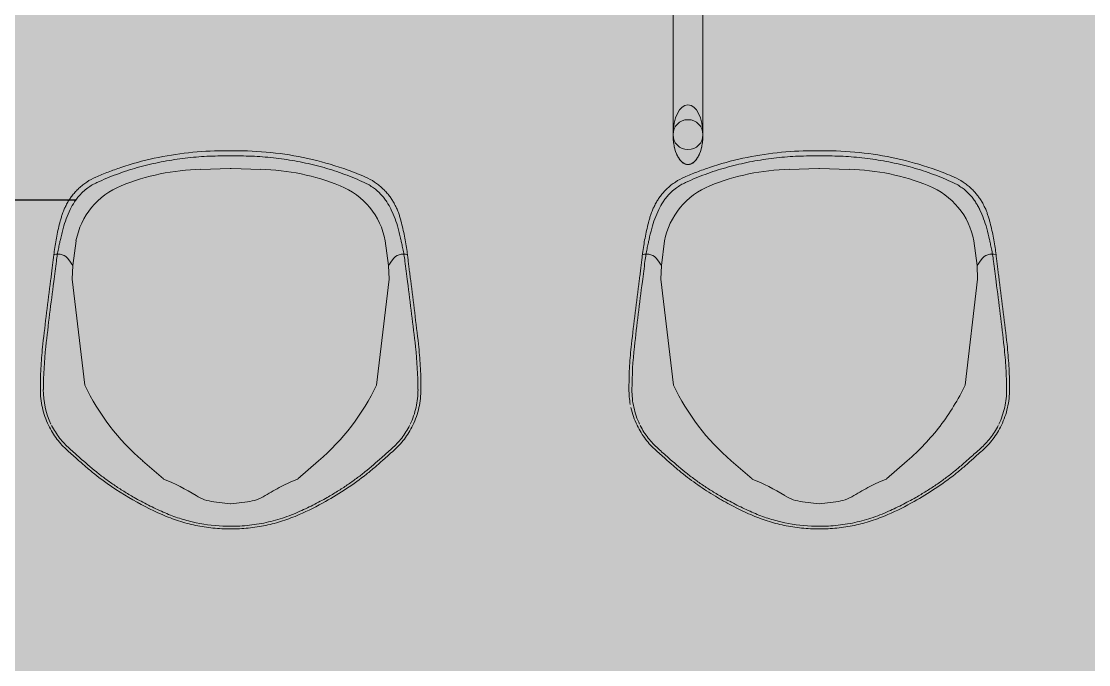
# Model space of a CAD drawing. Header units: millimetres. Extents: x -57519 to 497916, y -349472 to 446842.
# Drawn here: x 370400 to 372213, y 37387 to 38479 of the extents above; entities that cross this region are included whole.
import ezdxf

# ---------------------------------------------------------------- set-up
doc = ezdxf.new("R2010")
doc.units = ezdxf.units.MM
for name, color, linetype, lineweight in [('A-ANNO-NOTE', 131, 'Continuous', 25), ('A-DETL-GENF', 92, 'Continuous', 5), ('I-FURN', 30, 'Continuous', 5)]:
    doc.layers.add(name, color=color, linetype=linetype, lineweight=lineweight)

# ---------------------------------------------------------------- blocks, each defined once
blk = doc.blocks.new('202_glass dining table 2 - 30_ x 84_ x 22_-2636025-G_F SINGLE OCCUPANCY DIAGRAM')
at = {"layer": 'I-FURN', "color": 191}
for p, q in [((-761.2, 403.2), (-761.2, -190.6)), ((-710.4, 131.7), (-710.4, 403.2)), ((800.9, 403.2), (800.9, 131.7)), ((851.7, -190.6), (851.7, 403.2)), ((800.9, 131.7), (-710.4, 131.7)), ((-710.4, -190.6), (-710.4, 80.9)), ((-710.4, 80.9), (800.9, 80.9)), ((800.9, 80.9), (800.9, -190.6))]:
    blk.add_line(p, q, dxfattribs=at)
for centre, start, end in [((-735.8, 403.2), 144, 180), ((-735.8, 403.2), 108, 144), ((-735.8, 403.2), 72, 108), ((-735.8, 403.2), 36, 72), ((-735.8, 403.2), 360, 36), ((826.3, 403.2), 0, 180), ((-735.8, 403.2), 180, 216), ((-735.8, 403.2), 324, 360), ((826.3, 403.2), 180, 0), ((-735.8, 403.2), 216, 252), ((-735.8, 403.2), 288, 324), ((-735.8, 403.2), 252, 288), ((-735.8, -190.6), 108, 180), ((-735.8, -190.6), 72, 108), ((-735.8, -190.6), 36, 72), ((-735.8, -190.6), 0, 36), ((826.3, -190.6), 360, 180), ((-735.8, -190.6), 180, 216), ((-735.8, -190.6), 324, 0), ((826.3, -190.6), 180, 360), ((-735.8, -190.6), 216, 252), ((-735.8, -190.6), 252, 288), ((-735.8, -190.6), 288, 324)]:
    blk.add_arc(centre, 25.4, start, end, dxfattribs=at)
for centre in [(-735.8, -190.6), (826.3, -190.6)]:
    blk.add_ellipse(centre, major_axis=(0, 50.8), ratio=0.5, dxfattribs=at)
for points in [[(826.3, 454), (824.7, 453.9), (821.6, 453.4), (817.1, 450.8), (812.9, 446.6), (809.1, 440.9), (805.9, 433.9), (803.4, 425.9), (801.7, 417.1), (801.2, 411), (801, 407.8)], [(846.6, 433.8), (845.6, 436.3), (843.5, 440.9), (839.7, 446.6), (835.5, 450.8), (831, 453.4), (827.9, 453.9), (826.3, 454)], [(-749.2, 446.3), (-750.5, 444.7), (-753, 440.9), (-756.2, 433.9), (-758.7, 425.9), (-760.4, 417.1), (-760.9, 411), (-761.1, 407.8)], [(-718.7, 440.7), (-719.8, 442.8), (-722.4, 446.6), (-726.6, 450.7), (-729.6, 452.7), (-731.1, 453.1)], [(-713.1, 425.8), (-713.8, 428.6), (-715.4, 433.9), (-717.5, 438.6), (-718.7, 440.7)], [(-710.5, 407.8), (-710.7, 411), (-711.2, 417.1), (-712.4, 423), (-713.1, 425.8)], [(851.6, 407.8), (851.4, 411), (850.9, 417.1), (849.2, 425.9), (847.5, 431.3), (846.6, 433.8)], [(-761.1, 398.5), (-761, 395.9), (-760.8, 393.4), (-760.5, 391)], [(-711.1, 391), (-710.8, 393.4), (-710.6, 395.9), (-710.5, 398.5)], [(801, 398.5), (801.1, 395.5), (801.4, 392.6), (801.8, 389.8)], [(850.8, 389.8), (851.2, 392.6), (851.5, 395.5), (851.6, 398.5)], [(808.5, 124.1), (806.4, 126.2), (803.1, 129.5), (801.6, 131), (801.2, 131.4)], [(816.1, 116.4), (814.7, 118), (811.9, 120.7), (809.5, 123.1), (808.5, 124.1)], [(826.3, 106.3), (822.5, 110), (819.1, 113.4), (816.1, 116.4)], [(801.2, 81.2), (801.6, 81.6), (802.4, 82.3), (803.6, 83.5)], [(-761.1, -185.9), (-761, -183.1), (-760.7, -180.3), (-760.4, -177.6)], [(-711.3, -177.5), (-710.9, -180.2), (-710.6, -183), (-710.5, -185.9)], [(801, -185.9), (801.1, -182.9), (801.4, -180), (801.8, -177.2)], [(-735.8, -241.4), (-737.4, -241.4), (-740.5, -240.8), (-745, -238.2), (-749.2, -234), (-753, -228.3), (-756.2, -221.4), (-758.7, -213.3), (-760.4, -204.6), (-760.9, -198.4), (-761.1, -195.3)], [(-710.5, -195.3), (-710.7, -198.4), (-711.2, -204.6), (-712.9, -213.3), (-715.4, -221.4), (-718.6, -228.3), (-722.4, -234), (-726.6, -238.2), (-731.1, -240.8), (-734.2, -241.4), (-735.8, -241.4)], [(821.6, -240.5), (820.1, -239.9), (817.1, -238.2), (812.9, -234), (809.1, -228.3), (805.9, -221.4), (803.4, -213.3), (801.7, -204.6), (801.2, -198.4), (801, -195.3)], [(851.6, -195.3), (851.4, -198.4), (851.2, -201.5), (850.7, -204.5)], [(850.7, -204.5), (850.3, -207.5), (849.2, -213.3), (846.7, -221.4), (843.5, -228.3), (839.7, -234), (835.5, -238.2), (831, -240.8), (827.9, -241.4), (826.3, -241.4)], [(826.3, -241.4), (824.7, -241.4), (823.2, -241.1), (821.6, -240.5)]]:
    blk.add_open_spline(points, degree=3, dxfattribs=at)
for points, knots in [([(-735.8, 106.3), (-732.1, 110.1), (-726.9, 115.2), (-721.3, 120.7), (-716.6, 125.5), (-712.6, 129.4), (-711.1, 131), (-710.7, 131.4)], [0, 0, 0, 0, 0.1111111, 0.1666667, 0.2222222, 0.3333333, 0.4444444, 0.4444444, 0.4444444, 0.4444444]), ([(-710.7, 81.2), (-710.9, 81.4), (-711.5, 82), (-712.8, 83.3), (-714.5, 85), (-716.4, 86.9), (-718.7, 89.2), (-721.4, 91.9), (-724.5, 95), (-729.1, 99.5), (-733, 103.4), (-735.8, 106.3)], [0.5555556, 0.5555556, 0.5555556, 0.5555556, 0.6111111, 0.6666667, 0.7083333, 0.75, 0.7916667, 0.8333333, 0.875, 0.9166667, 1, 1, 1, 1]), ([(808.5, 88.5), (808.7, 88.7), (809.8, 89.8), (811.9, 91.9), (815, 95), (819.5, 99.6), (823.5, 103.5), (826.3, 106.3)], [0.7777778, 0.7777778, 0.7777778, 0.7777778, 0.7916667, 0.8333333, 0.875, 0.9166667, 1, 1, 1, 1]), ([(803.6, 83.5), (804, 84), (805, 85), (806.7, 86.7), (807.9, 87.9), (808.5, 88.5)], [0.6666667, 0.6666667, 0.6666667, 0.6666667, 0.7083333, 0.75, 0.7777778, 0.7777778, 0.7777778, 0.7777778])]:
    blk.add_open_spline(points, degree=3, knots=knots, dxfattribs=at)
blk = doc.blocks.new('HermanMiller_Collection_Eames_UpholsteredMoldedArmChair - Upholstered Plastic 4-leg Base-2621427-G_F SINGLE OCCUPANCY DIAGRAM')
at = {"layer": 'I-FURN', "color": 191}
for p, q in [((-123.6, 323.3), (-126.3, 323.3)), ((83.2, 268), (93.3, 274.9)), ((60.2, 269.1), (-119.6, 247.9)), ((83.2, 268), (60.2, 269.1)), ((125.4, 262.7), (83.2, 268)), ((-248.3, 149.5), (-278.9, 114.2)), ((247.9, 0.6), (246.6, 51.1)), ((-317.6, 28.4), (-320.8, 0.1)), ((247.9, -0.4), (247.9, 0.6)), ((247.9, 0.4), (247.9, -0.6)), ((269.4, 12.7), (269.4, 0)), ((278, 0), (278, 12.7)), ((-317.6, -28.4), (-320.8, -0.1)), ((247.9, -0.6), (246.6, -51.1)), ((269.4, -12.7), (269.4, 0)), ((278, -12.7), (278, 0)), ((-248.3, -149.5), (-278.9, -114.2)), ((60.2, -269.1), (-119.6, -247.9)), ((83.2, -268), (60.2, -269.1)), ((125.4, -262.7), (83.2, -268)), ((83.2, -268), (93.3, -274.9)), ((-126.3, -323.3), (-123.6, -323.3))]:
    blk.add_line(p, q, dxfattribs=at)
for centre, radius, start, end in [((80.8, 293.1), 22.1, 304.3061, 19.3416), ((101.6, 138.8), 126.2, 50.5526, 79.1526), ((52.9, -111.3), 398.4, 115.6446, 139.1162), ((101.6, 138.8), 126.2, 21.9526, 50.5526), ((146.9, -97.6), 531.3, 141.8154, 145.6133), ((-271.2, 12.7), 549.2, 20.8271, 23.2032), ((146.9, -97.6), 531.3, 145.6133, 149.4111), ((-271.2, 12.7), 549.2, 18.451, 20.8271), ((-139.8, 41.4), 386.6, 11.693, 21.9526), ((-271.2, 12.7), 549.2, 12.3007, 18.451), ((146.9, -97.6), 531.3, 149.4111, 152.8344), ((146.9, -97.6), 531.3, 152.8344, 156.2578), ((-271.2, 12.7), 549.2, 6.1503, 12.3007), ((-608, 246), 354.5, 328.1153, 338.1707), ((-139.8, 41.4), 386.6, 1.4334, 11.693), ((-244.7, 20), 73.4, 148.1153, 173.4244), ((-271.2, 12.7), 549.2, 0, 6.1503), ((-271.2, -12.7), 549.2, 353.3705, 360), ((-244.7, -20), 73.4, 186.5756, 199.2301), ((-244.7, -20), 73.4, 199.2301, 211.8847), ((-139.8, -41.4), 386.6, 338.0474, 358.5666), ((-608, -246), 354.5, 26.857, 31.8847), ((-608, -246), 354.5, 21.8293, 26.857), ((-271.2, -12.7), 549.2, 346.741, 353.3705), ((146.9, 97.6), 531.3, 203.7422, 209.1658), ((-271.2, -12.7), 549.2, 340.1115, 346.741), ((146.9, 97.6), 531.3, 209.1658, 218.1846), ((52.9, 111.3), 398.4, 220.8838, 232.6196), ((101.6, -138.8), 126.2, 280.8474, 338.0474), ((52.9, 111.3), 398.4, 232.6196, 244.3554), ((-271.2, -12.7), 549.2, 336.7968, 338.4542), ((-271.2, -12.7), 549.2, 338.4542, 340.1115), ((80.8, -293.1), 22.1, 340.6584, 55.6939)]:
    blk.add_arc(centre, radius, start, end, dxfattribs=at)
for centre, major_axis, ratio, start_param, end_param in [((-127.5, 180.8), (0, 137.5), 0.997902, 0.218475, 0.439818), ((-127.5, 180.8), (0, 137.5), 0.997902, 6.280317, 6.501661), ((-129, -349.6), (0, 667.8), 0.997902, 6.17094, 6.280317), ((-732.9, -5718.7), (0, 6070.9), 0.997902, 6.152583, 6.17094), ((57.5, 301.4), (-79.4, 10.4), 0.012863, 1.554281, 2.001245), ((-201.2, 300.4), (68, 75.2), 0.015729, 1.944615, 2.075326), ((53.6, -1296.3), (0, 1593.4), 0.465035, 6.157548, 6.183609), ((106.4, -411.2), (0, 701), 0.465035, 6.060021, 6.159998), ((124.5, -234.1), (0, 519.8), 0.465035, 6.001994, 6.057858), ((87.2, -417.5), (0, 836.6), 0.665393, 0.633807, 0.689312), ((-201.2, 300.4), (68, 75.2), 0.015729, 2.075326, 2.206038), ((87.2, 417.5), (0, 836.6), 0.665393, 2.45228, 2.480033), ((87.2, 417.5), (0, 836.6), 0.665393, 2.480033, 2.507786), ((-201.2, -300.4), (-68, 75.2), 0.015729, 0.935555, 1.196978), ((124.5, 234.1), (0, 519.8), 0.465035, 3.36692, 3.394852), ((124.5, 234.1), (0, 519.8), 0.465035, 3.394852, 3.422784), ((53.6, 1296.3), (0, 1593.4), 0.465035, 3.241169, 3.26723), ((106.4, 411.2), (0, 701), 0.465035, 3.264779, 3.314768), ((106.4, 411.2), (0, 701), 0.465035, 3.314768, 3.364757), ((-127.5, -180.8), (0, 137.5), 0.997902, 2.701774, 2.923117), ((-732.9, 5718.7), (0, 6070.9), 0.997902, 3.253838, 3.263017), ((-732.9, 5718.7), (0, 6070.9), 0.997902, 3.263017, 3.272195), ((57.5, -301.4), (79.4, 10.4), 0.012863, 1.140348, 1.587312), ((-127.5, -180.8), (0, 137.5), 0.997902, 2.923117, 3.144461), ((-129, 349.6), (0, 667.8), 0.997902, 3.144461, 3.199149), ((-129, 349.6), (0, 667.8), 0.997902, 3.199149, 3.253838)]:
    blk.add_ellipse(centre, major_axis=major_axis, ratio=ratio, start_param=start_param, end_param=end_param, dxfattribs=at)
for points in [[(-187.9, 309.4), (-196.4, 305.2), (-204.5, 300.7), (-211.2, 295.1)], [(-157.8, 319.9), (-168, 317.6), (-178, 314.1), (-187.7, 309.5)], [(-126.3, 323.3), (-135.1, 323.3), (-143.7, 322.5), (-152.2, 321)], [(-86.9, 322.2), (-99.1, 322.9), (-111.4, 323.3), (-123.6, 323.3)], [(-50.3, 319.1), (-62.5, 320.4), (-74.7, 321.5), (-86.9, 322.2)], [(3.7, 312.7), (-14.3, 314.9), (-32.3, 317), (-50.3, 319.1)], [(57.7, 305.9), (39.7, 308.2), (21.7, 310.5), (3.7, 312.7)], [(-211.2, 295.1), (-218.4, 289.7), (-224.8, 283.7), (-230.6, 277.1)], [(-227.1, 273.9), (-224.5, 276.9), (-219, 282.6), (-212.7, 288), (-209.4, 290.6)], [(-209.4, 290.6), (-206.2, 293.1), (-199.3, 298), (-191.8, 302.2), (-188, 304.1)], [(68.1, 304.5), (64.7, 305), (61.2, 305.4), (57.7, 305.9)], [(78.2, 303.3), (74.9, 303.7), (71.6, 304.1), (68.1, 304.5)], [(87.5, 302.1), (84.6, 302.5), (81.4, 302.9), (78.2, 303.3)], [(95.9, 301.1), (93.3, 301.4), (90.5, 301.7), (87.5, 302.1)], [(90.5, 296.1), (94.4, 295.6), (101.9, 294.5), (108.6, 293.2), (111.7, 292.6)], [(100.3, 300.6), (98.9, 300.7), (97.4, 300.9), (95.9, 301.1)], [(104.1, 300.1), (102.9, 300.2), (101.7, 300.4), (100.3, 300.6)], [(107.4, 299.7), (106.4, 299.8), (105.3, 299.9), (104.1, 300.1)], [(133.3, 295.4), (124.7, 297.1), (116, 298.5), (107.4, 299.7)], [(111.7, 292.6), (114.8, 291.9), (120.6, 290.7), (125.2, 289.7), (127.2, 289.2)], [(159, 289.4), (150.4, 291.7), (141.9, 293.7), (133.3, 295.4)], [(-230.6, 277.1), (-233.3, 273.9), (-236, 270.8), (-238.7, 267.9)], [(165.4, 287.6), (163.3, 288.2), (161.2, 288.9), (159, 289.4)], [(171.8, 285.5), (169.6, 286.3), (167.5, 286.9), (165.4, 287.6)], [(177.4, 283.4), (175.4, 284.3), (173.5, 285), (171.8, 285.5)], [(183.8, 280.4), (181.6, 281.5), (179.4, 282.6), (177.4, 283.4)], [(190.9, 276.7), (188.4, 278), (186.1, 279.3), (183.8, 280.4)], [(202.8, 268.5), (200.8, 270.1), (196.9, 273), (192.9, 275.5), (190.9, 276.7)], [(-246.3, 259.4), (-250.5, 254.8), (-254.6, 250.1), (-258.6, 245.4)], [(-238.7, 267.9), (-241.3, 264.9), (-243.8, 262.1), (-246.3, 259.4)], [(214.6, 257.7), (212.7, 259.8), (208.8, 263.6), (204.8, 266.9), (202.8, 268.5)], [(-258.6, 245.4), (-262.7, 240.6), (-266.7, 235.8), (-270.7, 230.9)], [(233.6, 229.1), (231.1, 234.5), (228.3, 239.6), (225.1, 244.4)], [(224.3, 227.1), (229.2, 216.2), (238.6, 193.9), (249.9, 158.8), (255.7, 134.9), (258.2, 122.8)], [(258.2, 122.8), (260.7, 110.7), (264.9, 86.4), (268.6, 49.6), (269.4, 25), (269.4, 12.7)], [(224.3, -227.1), (229.2, -216.2), (238.6, -193.9), (249.9, -158.8), (258.7, -122.9), (264.9, -86.4), (268.6, -49.6), (269.4, -25), (269.4, -12.7)], [(-270.7, -230.9), (-266.7, -235.8), (-262.7, -240.6), (-258.6, -245.4)], [(225.1, -244.4), (228.3, -239.6), (231.1, -234.5), (233.6, -229.1)], [(-258.6, -245.4), (-254.6, -250.1), (-250.5, -254.8), (-246.3, -259.4)], [(-246.3, -259.4), (-243.8, -262.1), (-238.7, -267.8), (-233.3, -273.9), (-230.6, -277.1)], [(-230.6, -277.1), (-224.8, -283.7), (-211.9, -295.7), (-196.2, -305.3), (-187.7, -309.5)], [(-227.1, -273.9), (-224.5, -276.9), (-219, -282.6), (-212.7, -288), (-209.4, -290.6)], [(90.5, -296.1), (94.4, -295.6), (101.9, -294.5), (112, -292.6), (120.6, -290.7), (125.2, -289.7), (127.2, -289.2)], [(107.4, -299.7), (116, -298.5), (133.3, -295.7), (150.4, -291.7), (159, -289.4)], [(159, -289.4), (161.2, -288.9), (165.4, -287.6), (169.6, -286.3), (171.8, -285.5)], [(171.8, -285.5), (173.5, -285), (177.3, -283.5), (183.7, -280.6), (188.4, -278), (190.9, -276.7)], [(-209.4, -290.6), (-206.2, -293.1), (-199.3, -298), (-191.8, -302.2), (-188, -304.1)], [(-50.3, -319.1), (-32.3, -317), (3.7, -312.8), (39.7, -308.2), (57.7, -305.9)], [(57.7, -305.9), (61.2, -305.4), (64.7, -305), (68.1, -304.5)], [(68.1, -304.5), (71.5, -304.1), (78.3, -303.2), (87.7, -302.1), (93.3, -301.4), (95.9, -301.1)], [(95.9, -301.1), (97.4, -300.9), (98.9, -300.7), (100.3, -300.6)], [(100.3, -300.6), (101.7, -300.4), (103, -300.2), (104.1, -300.1)], [(104.1, -300.1), (105.3, -299.9), (106.4, -299.8), (107.4, -299.7)], [(-187.7, -309.5), (-178, -314.1), (-158, -321), (-137, -323.3), (-126.3, -323.3)], [(-123.6, -323.3), (-111.4, -323.3), (-86.9, -322.5), (-62.5, -320.4), (-50.3, -319.1)]]:
    blk.add_open_spline(points, degree=3, dxfattribs=at)
for points, knots in [([(191.6, 265.2), (193.5, 264.1), (197.7, 261.2), (203.6, 256.1), (207.1, 252.4), (208.3, 251.1)], [0, 0, 0, 0, 0.2, 0.4, 0.5, 0.5, 0.5, 0.5]), ([(225.1, 244.4), (223.5, 246.8), (221, 250.3), (217.4, 254.7), (215.5, 256.7), (214.6, 257.7)], [0.25, 0.25, 0.25, 0.25, 0.375, 0.4375, 0.5, 0.5, 0.5, 0.5]), ([(208.3, 251.1), (210.7, 248.5), (214.8, 243.5), (220.2, 235.3), (223, 229.9), (224.3, 227.1)], [0.5, 0.5, 0.5, 0.5, 0.7, 0.85, 1, 1, 1, 1]), ([(-335.2, 114.4), (-331.4, 123), (-323.4, 139.9), (-311.4, 162.3), (-299.9, 181.7), (-289.1, 198.3), (-278, 213.9), (-270.6, 223.5), (-266.9, 228.1)], [0, 0, 0, 0, 0.2, 0.4, 0.55, 0.7, 0.85, 1, 1, 1, 1]), ([(-339.4, 116.3), (-343.4, 107.1), (-348.7, 93.1), (-354.3, 74.1), (-357.7, 59.7), (-360.4, 45), (-362.3, 30), (-363.5, 15), (-363.9, 0), (-363.5, -15), (-362.3, -30), (-360.4, -45), (-357.7, -59.7), (-354.3, -74.1), (-348.7, -93.1), (-343.4, -107.1), (-339.4, -116.3)], [0, 0, 0, 0, 0.125, 0.1875, 0.25, 0.3125, 0.375, 0.4375, 0.5, 0.5625, 0.625, 0.6875, 0.75, 0.8125, 0.875, 1, 1, 1, 1]), ([(-335.2, 114.4), (-338.7, 106.5), (-344.9, 90.4), (-354.5, 56.8), (-359.6, 19.8), (-359.2, -19.7), (-355, -52.4), (-347.2, -84.3), (-339.5, -104.5), (-335.2, -114.4)], [0, 0, 0, 0, 0.111111, 0.222222, 0.444444, 0.583333, 0.722222, 0.861111, 1, 1, 1, 1]), ([(-335.2, -114.4), (-331.4, -123), (-323.4, -139.9), (-311.4, -162.3), (-299.9, -181.7), (-289.1, -198.3), (-278, -213.9), (-270.6, -223.5), (-266.9, -228.1)], [0, 0, 0, 0, 0.2, 0.4, 0.55, 0.7, 0.85, 1, 1, 1, 1]), ([(191.6, -265.2), (193.5, -264.1), (197.7, -261.2), (205.9, -254.1), (213.8, -245.2), (220.2, -235.3), (223, -229.9), (224.3, -227.1)], [0, 0, 0, 0, 0.2, 0.4, 0.7, 0.85, 1, 1, 1, 1]), ([(190.9, -276.7), (192.9, -275.5), (196.9, -273), (202.8, -268.7), (207.8, -264.4), (211.7, -260.7), (215.5, -256.8), (220.1, -251.5), (223.5, -246.8), (225.1, -244.4)], [0, 0, 0, 0, 0.125, 0.25, 0.375, 0.4375, 0.5, 0.625, 0.75, 0.75, 0.75, 0.75])]:
    blk.add_open_spline(points, degree=3, knots=knots, dxfattribs=at)
blk = doc.blocks.new('HermanMiller_Collection_Eames_UpholsteredMoldedArmChair - Upholstered Plastic 4-leg Base-V584-G_F SINGLE OCCUPANCY DIAGRAM')
at = {"layer": 'I-FURN', "color": 191}
for p, q in [((-123.6, 323.3), (-126.3, 323.3)), ((83.2, 268), (93.3, 274.9)), ((60.2, 269.1), (-119.6, 247.9)), ((83.2, 268), (60.2, 269.1)), ((125.4, 262.7), (83.2, 268)), ((-248.3, 149.5), (-278.9, 114.2)), ((247.9, 0.6), (246.6, 51.1)), ((-317.6, 28.4), (-320.8, 0.1)), ((247.9, -0.4), (247.9, 0.6)), ((247.9, 0.4), (247.9, -0.6)), ((269.4, 12.7), (269.4, 0)), ((278, 0), (278, 12.7)), ((-317.6, -28.4), (-320.8, -0.1)), ((247.9, -0.6), (246.6, -51.1)), ((269.4, -12.7), (269.4, 0)), ((278, -12.7), (278, 0)), ((-248.3, -149.5), (-278.9, -114.2)), ((60.2, -269.1), (-119.6, -247.9)), ((83.2, -268), (60.2, -269.1)), ((125.4, -262.7), (83.2, -268)), ((83.2, -268), (93.3, -274.9)), ((-126.3, -323.3), (-123.6, -323.3))]:
    blk.add_line(p, q, dxfattribs=at)
for centre, radius, start, end in [((80.8, 293.1), 22.1, 304.3061, 19.3416), ((101.6, 138.8), 126.2, 21.9526, 79.1526), ((52.9, -111.3), 398.4, 115.6446, 139.1162), ((146.9, -97.6), 531.3, 141.8154, 149.4111), ((-271.2, 12.7), 549.2, 20.8271, 23.2032), ((-271.2, 12.7), 549.2, 18.451, 20.8271), ((-139.8, 41.4), 386.6, 11.693, 21.9526), ((-271.2, 12.7), 549.2, 12.3007, 18.451), ((146.9, -97.6), 531.3, 149.4111, 156.2578), ((-271.2, 12.7), 549.2, 6.1503, 12.3007), ((-608, 246), 354.5, 328.1153, 338.1707), ((-139.8, 41.4), 386.6, 1.4334, 11.693), ((-244.7, 20), 73.4, 148.1153, 160.7699), ((-271.2, 12.7), 549.2, 0, 6.1503), ((-244.7, 20), 73.4, 160.7699, 173.4244), ((-271.2, -12.7), 549.2, 353.3705, 360), ((-244.7, -20), 73.4, 186.5756, 211.8847), ((-139.8, -41.4), 386.6, 338.0474, 358.5666), ((-608, -246), 354.5, 26.857, 31.8847), ((-608, -246), 354.5, 21.8293, 26.857), ((-271.2, -12.7), 549.2, 346.741, 353.3705), ((146.9, 97.6), 531.3, 203.7422, 209.1658), ((-271.2, -12.7), 549.2, 340.1115, 346.741), ((146.9, 97.6), 531.3, 209.1658, 218.1846), ((52.9, 111.3), 398.4, 220.8838, 244.3554), ((101.6, -138.8), 126.2, 280.8474, 338.0474), ((-271.2, -12.7), 549.2, 336.7968, 338.4542), ((-271.2, -12.7), 549.2, 338.4542, 340.1115), ((80.8, -293.1), 22.1, 340.6584, 55.6939)]:
    blk.add_arc(centre, radius, start, end, dxfattribs=at)
for centre, major_axis, ratio, start_param, end_param in [((-127.5, 180.8), (0, 137.5), 0.997902, 6.280317, 6.723004), ((-129, -349.6), (0, 667.8), 0.997902, 6.17094, 6.280317), ((-732.9, -5718.7), (0, 6070.9), 0.997902, 6.161761, 6.17094), ((-732.9, -5718.7), (0, 6070.9), 0.997902, 6.152583, 6.161761), ((57.5, 301.4), (-79.4, 10.4), 0.012863, 1.554281, 1.777763), ((57.5, 301.4), (-79.4, 10.4), 0.012863, 1.777763, 2.001245), ((-201.2, 300.4), (68, 75.2), 0.015729, 1.944615, 2.206038), ((53.6, -1296.3), (0, 1593.4), 0.465035, 6.170579, 6.183609), ((53.6, -1296.3), (0, 1593.4), 0.465035, 6.157548, 6.170579), ((106.4, -411.2), (0, 701), 0.465035, 6.11001, 6.159998), ((106.4, -411.2), (0, 701), 0.465035, 6.060021, 6.11001), ((124.5, -234.1), (0, 519.8), 0.465035, 6.001994, 6.057858), ((87.2, -417.5), (0, 836.6), 0.665393, 0.633807, 0.689312), ((87.2, 417.5), (0, 836.6), 0.665393, 2.45228, 2.507786), ((-201.2, -300.4), (-68, 75.2), 0.015729, 0.935555, 1.066266), ((-201.2, -300.4), (-68, 75.2), 0.015729, 1.066266, 1.196978), ((124.5, 234.1), (0, 519.8), 0.465035, 3.36692, 3.422784), ((53.6, 1296.3), (0, 1593.4), 0.465035, 3.241169, 3.254199), ((53.6, 1296.3), (0, 1593.4), 0.465035, 3.254199, 3.26723), ((106.4, 411.2), (0, 701), 0.465035, 3.264779, 3.314768), ((106.4, 411.2), (0, 701), 0.465035, 3.314768, 3.364757), ((-127.5, -180.8), (0, 137.5), 0.997902, 2.701774, 2.923117), ((-732.9, 5718.7), (0, 6070.9), 0.997902, 3.253838, 3.263017), ((-732.9, 5718.7), (0, 6070.9), 0.997902, 3.263017, 3.272195), ((57.5, -301.4), (79.4, 10.4), 0.012863, 1.140348, 1.587312), ((-127.5, -180.8), (0, 137.5), 0.997902, 2.923117, 3.144461), ((-129, 349.6), (0, 667.8), 0.997902, 3.144461, 3.253838)]:
    blk.add_ellipse(centre, major_axis=major_axis, ratio=ratio, start_param=start_param, end_param=end_param, dxfattribs=at)
for points in [[(-187.7, 309.5), (-196.2, 305.3), (-211.9, 295.7), (-224.8, 283.7), (-230.6, 277.1)], [(-126.3, 323.3), (-137, 323.3), (-158, 321), (-178, 314.1), (-187.7, 309.5)], [(-50.3, 319.1), (-62.5, 320.4), (-86.9, 322.5), (-111.4, 323.3), (-123.6, 323.3)], [(57.7, 305.9), (39.7, 308.2), (3.7, 312.8), (-32.3, 317), (-50.3, 319.1)], [(-227.1, 273.9), (-224.5, 276.9), (-219, 282.6), (-209.6, 290.7), (-199.3, 298), (-191.8, 302.2), (-188, 304.1)], [(68.1, 304.5), (64.7, 305), (61.2, 305.4), (57.7, 305.9)], [(95.9, 301.1), (93.3, 301.4), (87.7, 302.1), (78.3, 303.2), (71.5, 304.1), (68.1, 304.5)], [(90.5, 296.1), (94.4, 295.6), (101.9, 294.5), (108.6, 293.2), (111.7, 292.6)], [(104.1, 300.1), (102.9, 300.2), (100.4, 300.6), (97.4, 300.9), (95.9, 301.1)], [(107.4, 299.7), (106.4, 299.8), (105.3, 299.9), (104.1, 300.1)], [(133.3, 295.4), (124.7, 297.1), (116, 298.5), (107.4, 299.7)], [(111.7, 292.6), (114.8, 291.9), (120.6, 290.7), (125.2, 289.7), (127.2, 289.2)], [(159, 289.4), (150.4, 291.7), (141.9, 293.7), (133.3, 295.4)], [(-230.6, 277.1), (-233.3, 273.9), (-238.7, 267.8), (-243.8, 262.1), (-246.3, 259.4)], [(165.4, 287.6), (163.3, 288.2), (161.2, 288.9), (159, 289.4)], [(171.8, 285.5), (169.6, 286.3), (167.5, 286.9), (165.4, 287.6)], [(177.4, 283.4), (175.4, 284.3), (173.5, 285), (171.8, 285.5)], [(183.8, 280.4), (181.6, 281.5), (179.4, 282.6), (177.4, 283.4)], [(190.9, 276.7), (188.4, 278), (186.1, 279.3), (183.8, 280.4)], [(202.8, 268.5), (200.8, 270.1), (196.9, 273), (192.9, 275.5), (190.9, 276.7)], [(-246.3, 259.4), (-250.5, 254.8), (-258.7, 245.5), (-266.7, 235.8), (-270.7, 230.9)], [(214.6, 257.7), (212.7, 259.8), (208.8, 263.6), (204.8, 266.9), (202.8, 268.5)], [(233.6, 229.1), (231.1, 234.5), (228.3, 239.6), (225.1, 244.4)], [(224.3, 227.1), (229.2, 216.2), (238.6, 193.9), (249.9, 158.8), (258.7, 122.9), (264.9, 86.4), (268.6, 49.6), (269.4, 25), (269.4, 12.7)], [(224.3, -227.1), (229.2, -216.2), (238.6, -193.9), (249.9, -158.8), (258.7, -122.9), (264.9, -86.4), (268.6, -49.6), (269.4, -25), (269.4, -12.7)], [(-270.7, -230.9), (-266.7, -235.8), (-262.7, -240.6), (-258.6, -245.4)], [(225.1, -244.4), (228.3, -239.6), (231.1, -234.5), (233.6, -229.1)], [(-258.6, -245.4), (-254.6, -250.1), (-250.5, -254.8), (-246.3, -259.4)], [(214.6, -257.7), (216.5, -255.7), (220.1, -251.4), (223.6, -246.9), (225.1, -244.4)], [(-246.3, -259.4), (-243.8, -262.1), (-238.7, -267.8), (-233.3, -273.9), (-230.6, -277.1)], [(190.9, -276.7), (192.9, -275.5), (196.9, -273), (200.8, -270.1), (202.8, -268.5)], [(-230.6, -277.1), (-224.8, -283.7), (-211.9, -295.7), (-196.2, -305.3), (-187.7, -309.5)], [(-227.1, -273.9), (-224.5, -276.9), (-219, -282.6), (-209.6, -290.7), (-199.3, -298), (-191.8, -302.2), (-188, -304.1)], [(90.5, -296.1), (94.4, -295.6), (101.9, -294.5), (112, -292.6), (120.6, -290.7), (125.2, -289.7), (127.2, -289.2)], [(107.4, -299.7), (116, -298.5), (133.3, -295.7), (150.4, -291.7), (159, -289.4)], [(159, -289.4), (161.2, -288.9), (165.4, -287.6), (169.6, -286.3), (171.8, -285.5)], [(171.8, -285.5), (173.5, -285), (175.4, -284.3), (177.4, -283.4)], [(177.4, -283.4), (179.4, -282.5), (181.5, -281.6), (183.8, -280.4)], [(183.8, -280.4), (186.1, -279.3), (188.4, -278), (190.9, -276.7)], [(-50.3, -319.1), (-32.3, -317), (3.7, -312.8), (39.7, -308.2), (57.7, -305.9)], [(57.7, -305.9), (61.2, -305.4), (68.2, -304.5), (78.3, -303.2), (87.7, -302.1), (93.3, -301.4), (95.9, -301.1)], [(95.9, -301.1), (97.4, -300.9), (98.9, -300.7), (100.3, -300.6)], [(100.3, -300.6), (101.7, -300.4), (104.2, -300.1), (106.4, -299.8), (107.4, -299.7)], [(-187.7, -309.5), (-178, -314.1), (-158, -321), (-137, -323.3), (-126.3, -323.3)], [(-123.6, -323.3), (-111.4, -323.3), (-86.9, -322.5), (-62.5, -320.4), (-50.3, -319.1)]]:
    blk.add_open_spline(points, degree=3, dxfattribs=at)
for points, knots in [([(191.6, 265.2), (193.5, 264.1), (197.7, 261.2), (203.6, 256.1), (207.1, 252.4), (208.3, 251.1)], [0, 0, 0, 0, 0.2, 0.4, 0.5, 0.5, 0.5, 0.5]), ([(225.1, 244.4), (223.5, 246.8), (221, 250.3), (217.4, 254.7), (215.5, 256.7), (214.6, 257.7)], [0.25, 0.25, 0.25, 0.25, 0.375, 0.4375, 0.5, 0.5, 0.5, 0.5]), ([(208.3, 251.1), (210.7, 248.5), (214.8, 243.5), (220.2, 235.3), (223, 229.9), (224.3, 227.1)], [0.5, 0.5, 0.5, 0.5, 0.7, 0.85, 1, 1, 1, 1]), ([(-335.2, 114.4), (-331.4, 123), (-323.4, 139.9), (-311.4, 162.3), (-299.9, 181.7), (-289.1, 198.3), (-278, 213.9), (-270.6, 223.5), (-266.9, 228.1)], [0, 0, 0, 0, 0.2, 0.4, 0.55, 0.7, 0.85, 1, 1, 1, 1]), ([(-339.4, 116.3), (-343.4, 107.1), (-348.7, 93.1), (-354.3, 74.1), (-357.7, 59.7), (-360.4, 45), (-362.3, 30), (-363.5, 15), (-363.9, 0), (-363.5, -15), (-362.3, -30), (-360.4, -45), (-357.7, -59.7), (-354.3, -74.1), (-348.7, -93.1), (-343.4, -107.1), (-339.4, -116.3)], [0, 0, 0, 0, 0.125, 0.1875, 0.25, 0.3125, 0.375, 0.4375, 0.5, 0.5625, 0.625, 0.6875, 0.75, 0.8125, 0.875, 1, 1, 1, 1]), ([(-335.2, 114.4), (-338.7, 106.5), (-344.9, 90.4), (-354.5, 56.8), (-359.6, 19.8), (-359.2, -19.7), (-355, -52.4), (-347.2, -84.3), (-339.5, -104.5), (-335.2, -114.4)], [0, 0, 0, 0, 0.111111, 0.222222, 0.444444, 0.583333, 0.722222, 0.861111, 1, 1, 1, 1]), ([(-335.2, -114.4), (-331.4, -123), (-323.4, -139.9), (-311.4, -162.3), (-299.9, -181.7), (-289.1, -198.3), (-278, -213.9), (-270.6, -223.5), (-266.9, -228.1)], [0, 0, 0, 0, 0.2, 0.4, 0.55, 0.7, 0.85, 1, 1, 1, 1]), ([(191.6, -265.2), (193.5, -264.1), (197.7, -261.2), (205.9, -254.1), (213.8, -245.2), (220.2, -235.3), (223, -229.9), (224.3, -227.1)], [0, 0, 0, 0, 0.2, 0.4, 0.7, 0.85, 1, 1, 1, 1]), ([(202.8, -268.5), (204.8, -267), (207.8, -264.4), (211.7, -260.7), (213.6, -258.8), (214.6, -257.7)], [0.25, 0.25, 0.25, 0.25, 0.375, 0.4375, 0.5, 0.5, 0.5, 0.5])]:
    blk.add_open_spline(points, degree=3, knots=knots, dxfattribs=at)
blk = doc.blocks.new('DLN_Slab Level Mark - SSL-2mm_Type 2-2670448-G_F SINGLE OCCUPANCY DIAGRAM')
at = {"layer": 'A-ANNO-NOTE'}
for p, q in [((0, 1.5), (0, -1.5)), ((-1.5, 0), (1.5, 0))]:
    blk.add_line(p, q, dxfattribs=at)
blk.add_circle((0, 0), 1, dxfattribs=at)

msp = doc.modelspace()

# ---------------------------------------------------------------- hatches: boundary and pattern name
at = {"layer": 'A-DETL-GENF', "transparency": 33554585}
h = msp.add_hatch(color=201, dxfattribs=at)
h.paths.add_polyline_path([(378712.3, -2142.5), (378712.3, 5707.5), (408249.8, 5707.5), (408249.8, 31607.5), (411824.8, 31607.5), (411824.8, 28857.5), (414124.8, 28857.5), (414124.8, 34332.5), (417674.8, 34332.5), (417674.8, 35647.5), (420699.8, 35647.5), (420699.8, 52157.5), (392454.3, 52157.5), (392454.3, 45782.5), (382199.8, 45782.5), (382199.8, 52157.5), (367049.8, 52157.5), (367049.8, 5707.5), (368349.8, 5707.5), (368349.8, 3222.2), (374112.3, -1265.4), (374112.3, -2142.5), (376972.2, -2142.5)], flags=0)
h.paths.add_polyline_path([(370849.8, 8157.5), (370849.8, 9357.5), (369649.8, 9357.5), (369649.8, 15624.2), (370889.8, 15624.2), (370889.8, 9397.5), (371149.8, 9397.5), (371149.8, 8157.5)], flags=0)
h.paths.add_polyline_path([(388124.8, 8157.5), (388124.8, 9397.5), (389899.8, 9397.5), (389899.8, 8157.5)], flags=0)
h.paths.add_polyline_path([(382791.7, 8157.5), (382352.3, 8157.5), (382352.3, 9397.5), (387324.8, 9397.5), (387324.8, 8157.5), (386671.4, 8157.5)], flags=0)
h.paths.add_polyline_path([(404599.8, 8157.5), (396937.3, 8157.5), (396937.3, 9397.5), (404599.8, 9397.5), (404599.8, 8571.4)], flags=0)
h.paths.add_polyline_path([(394430.7, 8157.5), (392899.8, 8157.5), (392899.8, 9397.5), (396137.3, 9397.5), (396137.3, 8157.5)], flags=0)
h.paths.add_polyline_path([(405799.8, 12397.5), (404559.8, 12397.5), (404559.8, 15624.2), (405799.8, 15624.2), (405799.8, 12969.9)], flags=0)
h.paths.add_polyline_path([(370889.8, 16424.2), (369649.8, 16424.2), (369649.8, 23040.8), (370889.8, 23040.8), (370889.8, 17368.3)], flags=0)
h.paths.add_polyline_path([(404559.8, 16424.2), (404559.8, 23040.8), (405799.8, 23040.8), (405799.8, 16424.2)], flags=0)
h.paths.add_polyline_path([(369649.8, 23840.8), (369649.8, 30107.5), (370849.8, 30107.5), (370849.8, 31307.5), (371149.8, 31307.5), (371149.8, 30107.5), (370889.8, 30107.5), (370889.8, 23840.8)], flags=0)
h.paths.add_polyline_path([(404559.8, 23840.8), (404559.8, 27067.5), (405799.8, 27067.5), (405799.8, 23840.8)], flags=0)
h.paths.add_polyline_path([(388124.8, 30067.5), (388124.8, 31307.5), (389399.8, 31307.5), (389399.8, 30067.5)], flags=0)
h.paths.add_polyline_path([(373449.8, 30067.5), (373449.8, 31307.5), (378512.3, 31307.5), (378512.3, 30067.5), (375032.4, 30067.5)], flags=0)
h.paths.add_polyline_path([(386671.4, 30067.5), (382349.8, 30067.5), (382349.8, 31307.5), (387324.8, 31307.5), (387324.8, 30067.5)], flags=0)
h.paths.add_polyline_path([(394430.7, 30067.5), (392399.8, 30067.5), (392399.8, 31307.5), (396137.3, 31307.5), (396137.3, 30067.5)], flags=0)
h.paths.add_polyline_path([(402190, 30067.5), (396937.3, 30067.5), (396937.3, 31307.5), (404599.8, 31307.5), (404599.8, 30067.5), (404129.8, 30067.5)], flags=0)
h.paths.add_polyline_path([(407299.8, 35797.5), (407299.8, 36247.5), (408249.8, 36247.5), (408249.8, 35797.5), (408009.5, 35797.5)], flags=0)
h.paths.add_polyline_path([(412649.8, 35797.5), (412649.8, 37247.5), (415649.8, 37247.5), (415649.8, 35797.5), (413829, 35797.5)], flags=0)
h.paths.add_polyline_path([(412649.8, 37397.5), (412649.8, 37897.5), (418299.8, 37897.5), (418299.8, 37397.5), (412859.1, 37397.5)], flags=0)
h.paths.add_polyline_path([(408979.4, 37847.5), (408399.8, 37847.5), (408399.8, 38327.5), (410749.8, 38327.5), (410749.8, 37847.5), (409949.3, 37847.5)], flags=0)
h.paths.add_polyline_path([(381599.8, 37907.5), (381599.8, 39557.5), (382049.8, 39557.5), (382049.8, 37907.5), (381821.8, 37907.5)], flags=0)
h.paths.add_polyline_path([(406069.7, 38657.5), (404849.8, 38657.5), (404849.8, 49957.5), (408249.8, 49957.5), (408249.8, 38657.5), (408009.5, 38657.5)], flags=0)
h.paths.add_polyline_path([(370182.8, 40207.5), (369149.8, 40207.5), (369149.8, 40707.5), (370699.8, 40707.5), (370699.8, 40207.5)], flags=0)
h.paths.add_polyline_path([(381599.8, 40257.5), (381599.8, 42757.5), (382049.8, 42757.5), (382049.8, 40257.5), (381821.8, 40257.5)], flags=0)
h.paths.add_polyline_path([(414798.9, 42697.5), (410674.8, 42697.5), (410674.8, 43197.5), (418349.8, 43197.5), (418349.8, 42697.5), (415768.8, 42697.5)], flags=0)
h.paths.add_polyline_path([(377289.8, 42907.5), (375749.8, 42907.5), (375749.8, 43407.5), (377289.8, 43407.5), (377289.8, 43209.2)], flags=0)
h.paths.add_polyline_path([(382049.8, 46907.5), (379399.8, 46907.5), (379399.8, 52007.5), (382049.8, 52007.5), (382049.8, 47057.9)], flags=0)
h.paths.add_polyline_path([(410919.2, 47837.5), (410674.8, 47837.5), (410674.8, 48337.5), (418349.8, 48337.5), (418349.8, 47837.5), (411404.2, 47837.5)], flags=0)
h.paths.add_polyline_path([(408399.8, 50107.5), (408399.8, 52007.5), (408849.8, 52007.5), (408849.8, 50107.5)], flags=0)

# ---------------------------------------------------------------- block references
at = {"layer": 'A-ANNO-NOTE', "xscale": 500, "yscale": 500, "zscale": 500, "rotation": 89.99999999999993}
msp.add_blockref('DLN_Slab Level Mark - SSL-2mm_Type 2-2670448-G_F SINGLE OCCUPANCY DIAGRAM', (369742.4, 38175.8), dxfattribs=at)
at = {"layer": 'I-FURN', "color": 191}
msp.add_blockref('202_glass dining table 2 - 30_ x 84_ x 22_-2636025-G_F SINGLE OCCUPANCY DIAGRAM', (370706, 38477.2), dxfattribs=at)
at = {"layer": 'I-FURN', "color": 191, "rotation": 90.00000000000034}
for name, p in [('HermanMiller_Collection_Eames_UpholsteredMoldedArmChair - Upholstered Plastic 4-leg Base-V584-G_F SINGLE OCCUPANCY DIAGRAM', (370755.3, 37981.1)), ('HermanMiller_Collection_Eames_UpholsteredMoldedArmChair - Upholstered Plastic 4-leg Base-2621427-G_F SINGLE OCCUPANCY DIAGRAM', (371755.3, 37981.1))]:
    msp.add_blockref(name, p, dxfattribs=at)

doc.saveas('drawing.dxf')
